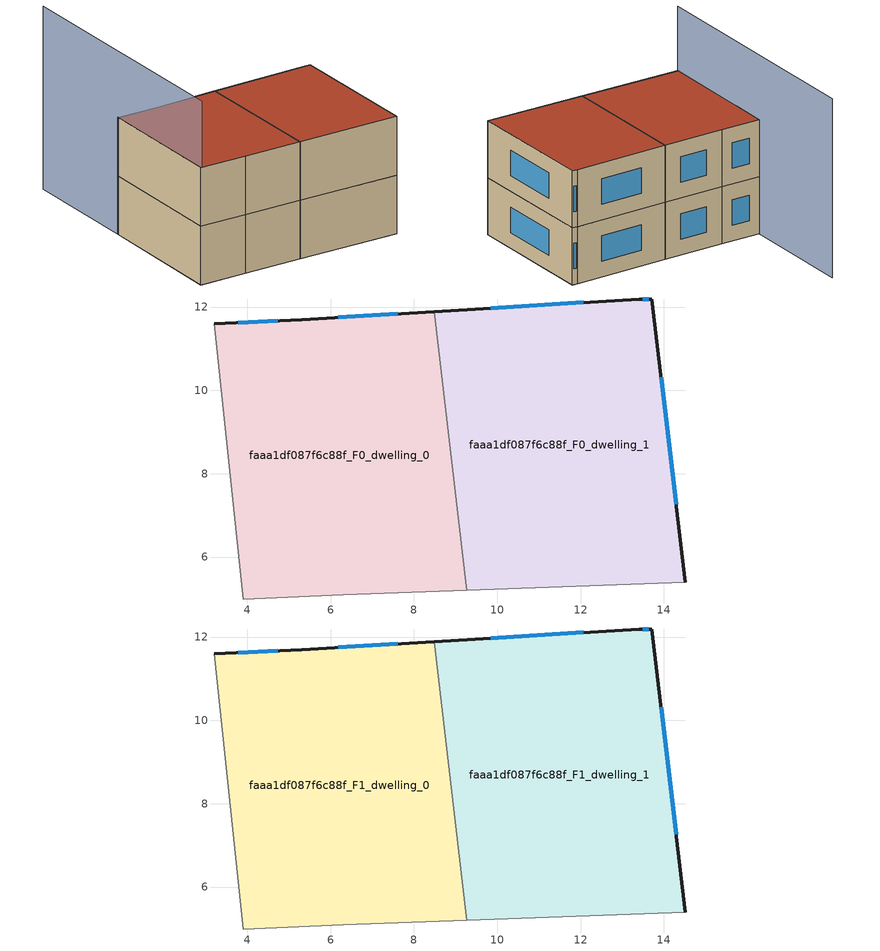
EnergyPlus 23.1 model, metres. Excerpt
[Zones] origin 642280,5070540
faaa1df087f6c88f_F0_dwelling_0
 floor ground (EU_floor_Construction): 9.27,5.2 8.49,11.89 5.31,11.7 3.21,11.6 3.91,4.99 6.31,5.09 z0
 wall outside (EU_wall_Construction): 3.21,11.6 5.31,11.7 8.49,11.89 z0:3
 wall adiabatic (EU_wall_Construction): 9.27,5.2 6.31,5.09 3.91,4.99 3.21,11.6 z0:3
 wall to faaa1df087f6c88f_F0_dwelling_1 (EU_wall_Construction): 8.49,11.89 9.27,5.2 z0:3
 window (EU_Window_Construction): 3.79,11.62 4.73,11.67 / 6.19,11.75 7.62,11.84 z0.83:2.17
faaa1df087f6c88f_F0_dwelling_1
 floor ground (EU_floor_Construction): 14.51,5.39 13.71,12.19 13.41,12.19 8.49,11.89 9.27,5.2 z0
 wall outside (EU_wall_Construction): 8.49,11.89 13.41,12.19 13.71,12.19 14.51,5.39 z0:3
 wall adiabatic (EU_wall_Construction): 14.51,5.39 9.27,5.2 z0:3
 window (EU_Window_Construction): 9.85,11.98 12.06,12.11 / 13.5,12.19 13.63,12.19 / 13.93,10.32 14.29,7.26 z0.83:2.17
faaa1df087f6c88f_F1_dwelling_0
 floor to faaa1df087f6c88f_F0_dwelling_0 (EU_floor_Construction): 9.27,5.2 8.49,11.89 5.31,11.7 3.21,11.6 3.91,4.99 6.31,5.09 z3
 wall outside (EU_wall_Construction): 3.21,11.6 5.31,11.7 8.49,11.89 z3:6
 wall adiabatic (EU_wall_Construction): 9.27,5.2 6.31,5.09 3.91,4.99 3.21,11.6 z3:6
 wall to faaa1df087f6c88f_F1_dwelling_1 (EU_wall_Construction): 8.49,11.89 9.27,5.2 z3:6
 window (EU_Window_Construction): 3.79,11.62 4.73,11.67 / 6.19,11.75 7.62,11.84 z3.83:5.17
 roof outside (EU_roof_Construction): 8.49,11.89 9.27,5.2 6.31,5.09 3.91,4.99 3.21,11.6 5.31,11.7 z6
faaa1df087f6c88f_F1_dwelling_1
 floor to faaa1df087f6c88f_F0_dwelling_1 (EU_floor_Construction): 14.51,5.39 13.71,12.19 13.41,12.19 8.49,11.89 9.27,5.2 z3
 wall outside (EU_wall_Construction): 8.49,11.89 13.41,12.19 13.71,12.19 14.51,5.39 z3:6
 wall adiabatic (EU_wall_Construction): 14.51,5.39 9.27,5.2 z3:6
 window (EU_Window_Construction): 9.85,11.98 12.06,12.11 / 13.5,12.19 13.63,12.19 / 13.93,10.32 14.29,7.26 z3.83:5.17
 roof outside (EU_roof_Construction): 13.71,12.19 14.51,5.39 9.27,5.2 8.49,11.89 13.41,12.19 z6
shading: 2.54,17.5 3.95,5 z0:9.4
[Building]
EU S2 Campaign: North Axis=0; Terrain=City; Solar Distribution=FullExterior
[Site:Location]
Lyon-Bron: Latitude=45.75; Longitude=5; Time Zone=1; Elevation=198
[SizingPeriod:WeatherFileDays]
AnnualSizingPeriod: Begin Month=1; Begin Day of Month=1; End Month=12; End Day of Month=31; Day of Week for Start Day=Monday; Use Weather File Daylight Saving Period=No; Use Weather File Rain and Snow Indicators=No
[MATERIAL]
EU_InternalMass_Material: Roughness=MediumRough; Thickness=0.1; Conductivity=1; Density=1800; Specific Heat=900; Thermal Absorptance=0.9; Solar Absorptance=0.7; Visible Absorptance=0.7
[MATERIAL:NOMASS] Roughness=MediumRough; Thermal Absorptance=0.9; Solar Absorptance=0.7; Visible Absorptance=0.7
Name | Thermal Resistance
EU_wall_NoMass | 0.87146
EU_roof_NoMass | 0.842276
EU_floor_NoMass | 0.496999
[WINDOWMATERIAL:SIMPLEGLAZINGSYSTEM]
EU_Window_SimpleGlazing: UFactor=2.2525; Solar Heat Gain Coefficient=0.76; Visible Transmittance=0.76
[CONSTRUCTION]
EU_wall_Construction: EU_wall_NoMass
EU_roof_Construction: EU_roof_NoMass
EU_floor_Construction: EU_floor_NoMass
EU_InternalMass_Construction: EU_InternalMass_Material
EU_Window_Construction: EU_Window_SimpleGlazing
[ZONE] Type=1; Multiplier=1; Ceiling Height=autocalculate; Floor Area=autocalculate; Part of Total Floor Area=Yes
Name | Volume
faaa1df087f6c88f_F0_dwelling_0 | 106.626
faaa1df087f6c88f_F1_dwelling_0 | 106.627
faaa1df087f6c88f_F0_dwelling_1; faaa1df087f6c88f_F1_dwelling_1 | 106.622
[INTERNALMASS] Construction=EU_InternalMass_Construction
Name | Zone or ZoneList | Surface Area
faaa1df087f6c88f_F0_dwelling_0_EU_InternalMass | faaa1df087f6c88f_F0_dwelling_0 | 35.542
faaa1df087f6c88f_F0_dwelling_1_EU_InternalMass | faaa1df087f6c88f_F0_dwelling_1 | 35.5403
faaa1df087f6c88f_F1_dwelling_0_EU_InternalMass | faaa1df087f6c88f_F1_dwelling_0 | 35.542
faaa1df087f6c88f_F1_dwelling_1_EU_InternalMass | faaa1df087f6c88f_F1_dwelling_1 | 35.5403
[OTHEREQUIPMENT] Fuel Type=Electricity; Design Level Calculation Method=Watts/Area; Power per Zone Floor Area=1; Fraction Latent=0; Fraction Radiant=0; Fraction Lost=0; Carbon Dioxide Generation Rate=0; EndUse Subcategory=EU_Step8_InternalGains
Name | Zone or ZoneList or Space or SpaceList | Schedule
EU_Step8_InternalGain_faaa1df087f6c88f_F0_dwelling_0_f000 | faaa1df087f6c88f_F0_dwelling_0 | EU_Step8_GainSchedule_faaa1df087f6c88f_F0_dwelling_0_f000
EU_Step8_InternalGain_faaa1df087f6c88f_F0_dwelling_1_f000 | faaa1df087f6c88f_F0_dwelling_1 | EU_Step8_GainSchedule_faaa1df087f6c88f_F0_dwelling_1_f000
EU_Step8_InternalGain_faaa1df087f6c88f_F1_dwelling_0_f000 | faaa1df087f6c88f_F1_dwelling_0 | EU_Step8_GainSchedule_faaa1df087f6c88f_F1_dwelling_0_f000
EU_Step8_InternalGain_faaa1df087f6c88f_F1_dwelling_1_f000 | faaa1df087f6c88f_F1_dwelling_1 | EU_Step8_GainSchedule_faaa1df087f6c88f_F1_dwelling_1_f000
[ZONEVENTILATION:DESIGNFLOWRATE] Schedule=EU_AlwaysOn; Design Flow Rate Calculation Method=AirChanges/Hour; Air Changes per Hour=0.425; Ventilation Type=Natural; Fan Pressure Rise=0; Fan Total Efficiency=1; Constant Term Coefficient=1; Temperature Term Coefficient=0; Velocity Term Coefficient=0; Velocity Squared Term Coefficient=0; Minimum Indoor Temperature=-100; Maximum Indoor Temperature=100; Delta Temperature=-100; Minimum Outdoor Temperature=-100; Maximum Outdoor Temperature=100; Maximum Wind Speed=40
Name | Zone or ZoneList or Space or SpaceList
EU_ConstantAir_faaa1df087f6c88f_F0_dwelling_0 | faaa1df087f6c88f_F0_dwelling_0
EU_ConstantAir_faaa1df087f6c88f_F0_dwelling_1 | faaa1df087f6c88f_F0_dwelling_1
EU_ConstantAir_faaa1df087f6c88f_F1_dwelling_0 | faaa1df087f6c88f_F1_dwelling_0
EU_ConstantAir_faaa1df087f6c88f_F1_dwelling_1 | faaa1df087f6c88f_F1_dwelling_1
[HVACTEMPLATE:THERMOSTAT] Constant Heating Setpoint=20; Constant Cooling Setpoint=50
EU_HeatOnly_faaa1df087f6c88f_F0_dwelling_0; EU_HeatOnly_faaa1df087f6c88f_F0_dwelling_1; EU_HeatOnly_faaa1df087f6c88f_F1_dwelling_0; EU_HeatOnly_faaa1df087f6c88f_F1_dwelling_1
[HVACTEMPLATE:ZONE:IDEALLOADSAIRSYSTEM] System Availability Schedule=EU_AlwaysOn; Maximum Heating Supply Air Temperature=50; Minimum Cooling Supply Air Temperature=13; Maximum Heating Supply Air Humidity Ratio=0.0156; Minimum Cooling Supply Air Humidity Ratio=0.0077; Heating Limit=NoLimit; Cooling Limit=NoLimit; Heating Availability Schedule=EU_AlwaysOn; Cooling Availability Schedule=EU_CoolingOff; Dehumidification Control Type=ConstantSensibleHeatRatio; Cooling Sensible Heat Ratio=0.7; Dehumidification Setpoint=60; Humidification Control Type=None; Humidification Setpoint=30; Outdoor Air Method=None; Outdoor Air Flow Rate per Person=0.00944; Outdoor Air Flow Rate per Zone Floor Area=0; Outdoor Air Flow Rate per Zone=0; Demand Controlled Ventilation Type=None; Outdoor Air Economizer Type=NoEconomizer; Heat Recovery Type=None; Sensible Heat Recovery Effectiveness=0.7; Latent Heat Recovery Effectiveness=0.65
Name | Template Thermostat
faaa1df087f6c88f_F0_dwelling_0 | EU_HeatOnly_faaa1df087f6c88f_F0_dwelling_0
faaa1df087f6c88f_F0_dwelling_1 | EU_HeatOnly_faaa1df087f6c88f_F0_dwelling_1
faaa1df087f6c88f_F1_dwelling_0 | EU_HeatOnly_faaa1df087f6c88f_F1_dwelling_0
faaa1df087f6c88f_F1_dwelling_1 | EU_HeatOnly_faaa1df087f6c88f_F1_dwelling_1
[SIZING:ZONE] Zone Cooling Design Supply Air Temperature Input Method=SupplyAirTemperature; Zone Cooling Design Supply Air Temperature=13; Zone Heating Design Supply Air Temperature Input Method=SupplyAirTemperature; Zone Heating Design Supply Air Temperature=50; Zone Cooling Design Supply Air Humidity Ratio=0.008; Zone Heating Design Supply Air Humidity Ratio=0.008; Cooling Design Air Flow Method=DesignDay; Cooling Design Air Flow Rate=0; Cooling Minimum Air Flow per Zone Floor Area=0.000762; Cooling Minimum Air Flow=0; Cooling Minimum Air Flow Fraction=0.2; Heating Design Air Flow Method=DesignDay; Heating Design Air Flow Rate=0; Heating Maximum Air Flow per Zone Floor Area=0.002032; Heating Maximum Air Flow=0.141576; Heating Maximum Air Flow Fraction=0.3; Account for Dedicated Outdoor Air System=No; Dedicated Outdoor Air System Control Strategy=NeutralSupplyAir; Dedicated Outdoor Air Low Setpoint Temperature for Design=autosize; Dedicated Outdoor Air High Setpoint Temperature for Design=autosize; Zone Load Sizing Method=Sensible Load Only No Latent Load; Zone Latent Cooling Design Supply Air Humidity Ratio Input Method=HumidityRatioDifference; Zone Cooling Design Supply Air Humidity Ratio Difference=0.005; Zone Latent Heating Design Supply Air Humidity Ratio Input Method=HumidityRatioDifference; Zone Humidification Design Supply Air Humidity Ratio Difference=0.005
faaa1df087f6c88f_F0_dwelling_0; faaa1df087f6c88f_F0_dwelling_1; faaa1df087f6c88f_F1_dwelling_0; faaa1df087f6c88f_F1_dwelling_1
[SCHEDULE:CONSTANT]
Name | Hourly Value
EU_AlwaysOn | 1
EU_CoolingOff | 0
[SCHEDULE:FILE] Column Number=1; Rows to Skip at Top=0; Number of Hours of Data=8760; Column Separator=Comma; Interpolate to Timestep=No; Minutes per Item=60; Adjust Schedule for Daylight Savings=Yes
Name | File
EU_Step8_GainSchedule_faaa1df087f6c88f_F0_dwelling_0_f000 | ../../schedules/faaa1df087f6c88f/faaa1df087f6c88f_F0_dwelling_0_f000_gain.csv
EU_Step8_GainSchedule_faaa1df087f6c88f_F0_dwelling_1_f000 | ../../schedules/faaa1df087f6c88f/faaa1df087f6c88f_F0_dwelling_1_f000_gain.csv
EU_Step8_GainSchedule_faaa1df087f6c88f_F1_dwelling_0_f000 | ../../schedules/faaa1df087f6c88f/faaa1df087f6c88f_F1_dwelling_0_f000_gain.csv
EU_Step8_GainSchedule_faaa1df087f6c88f_F1_dwelling_1_f000 | ../../schedules/faaa1df087f6c88f/faaa1df087f6c88f_F1_dwelling_1_f000_gain.csv
